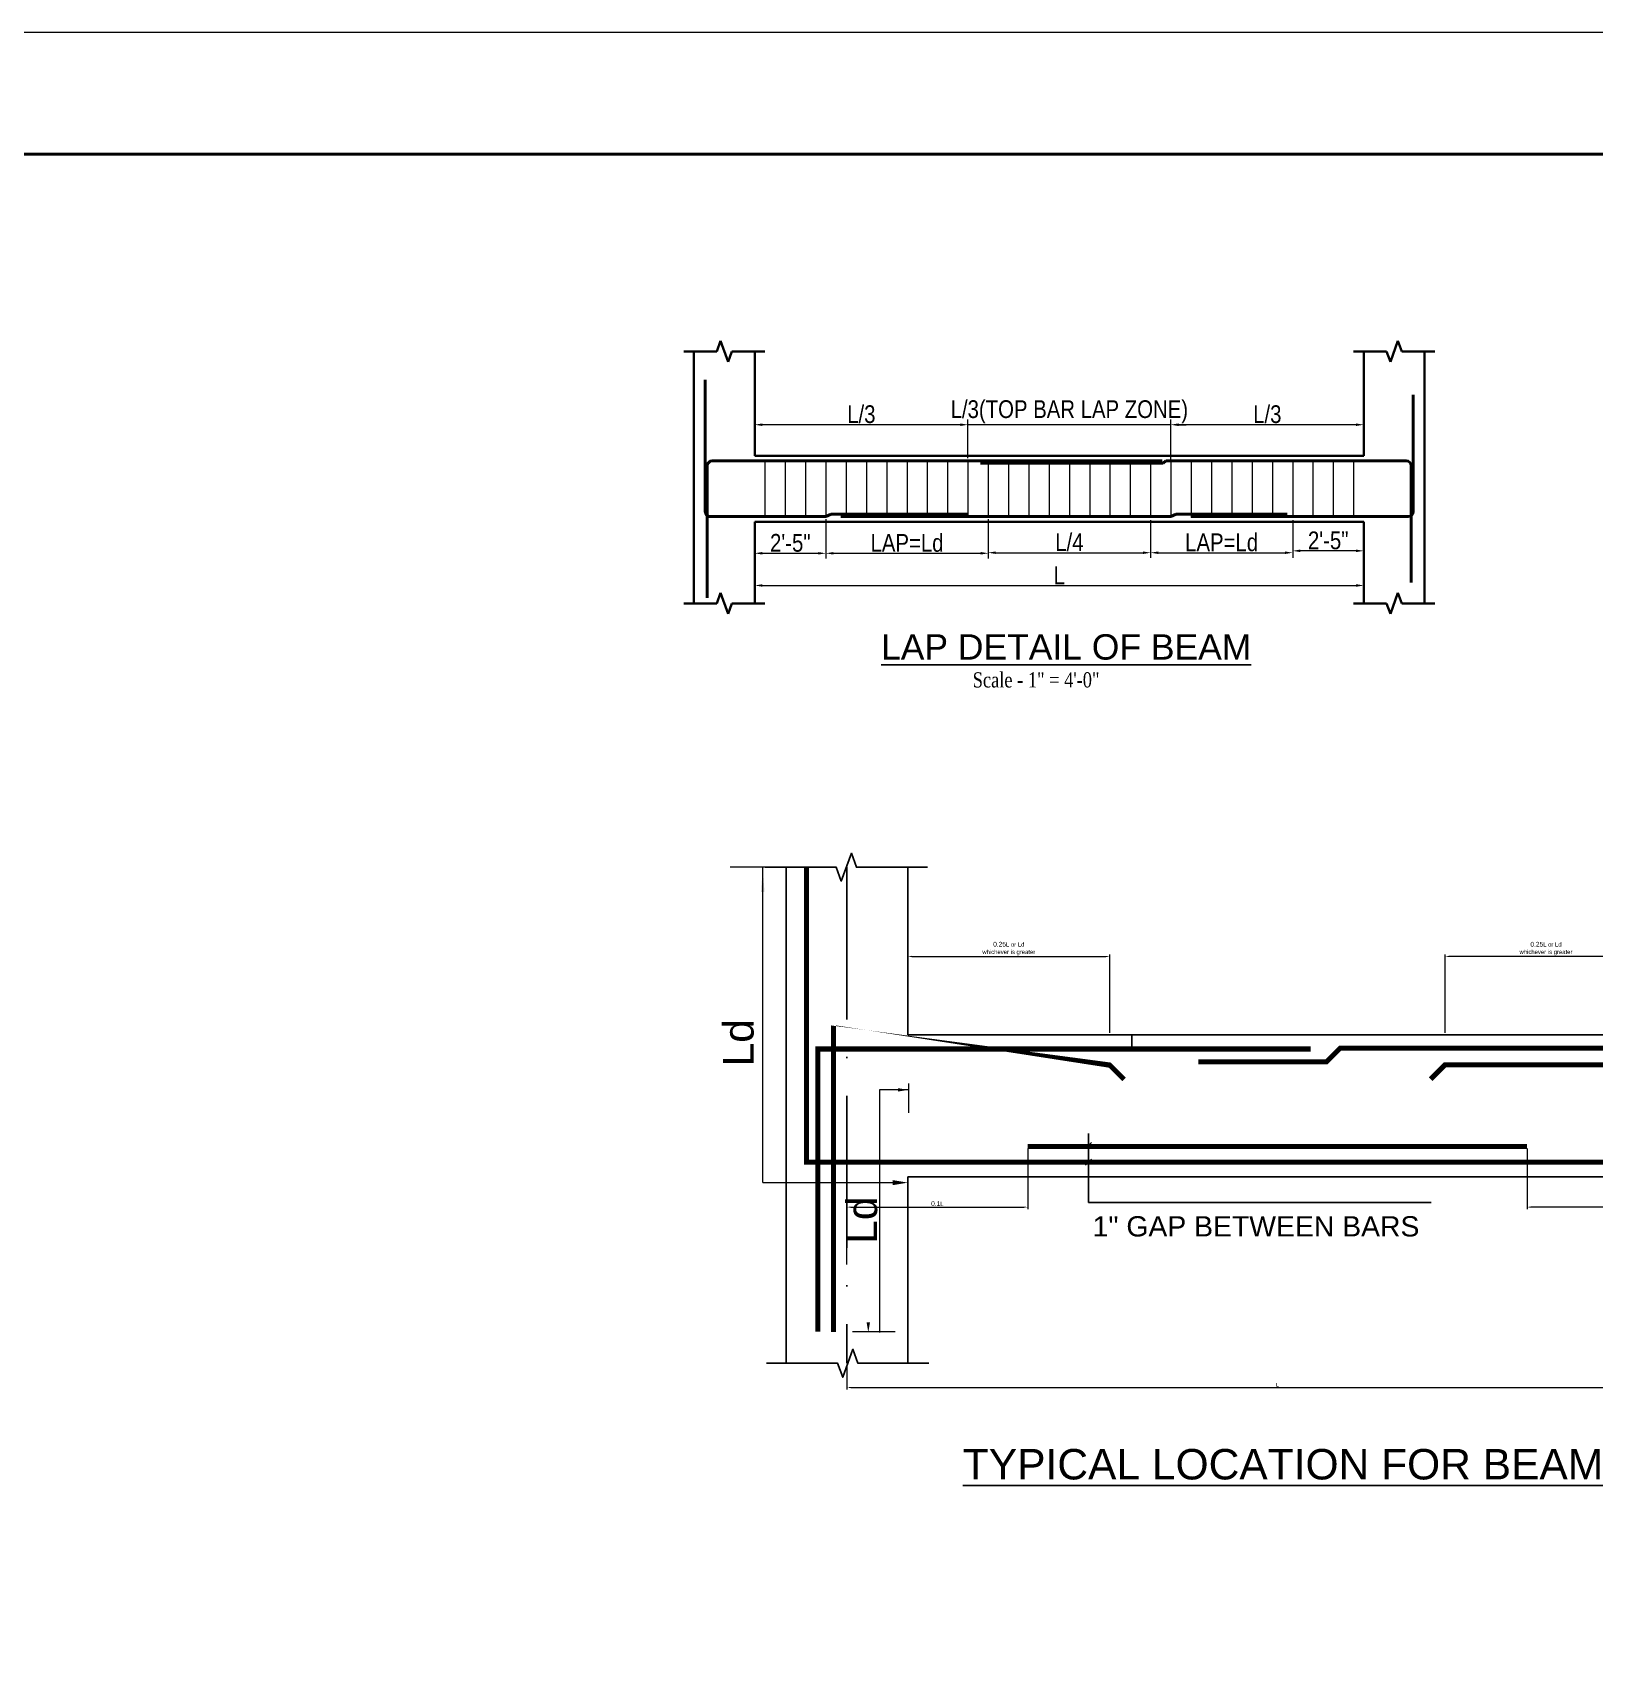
# Model space of a CAD drawing. Header units: inches. Extents: x 334224 to 340955, y 74691 to 79424.
# Drawn here: x 339378 to 339994, y 76294 to 76935 of the extents above; entities that cross this region are included whole.
import ezdxf

# ---------------------------------------------------------------- set-up
doc = ezdxf.new("R2010")
doc.units = ezdxf.units.IN
doc.header["$MEASUREMENT"] = 0
doc.linetypes.add('ACAD_ISO10W100', pattern=[18, 12, -3, 0, -3])
doc.layers.get('Defpoints').update_dxf_attribs({"lineweight": 0})
for name, color, linetype in [('ar', 84, 'Continuous'), ('basic', 44, 'Continuous'), ('centre', 230, 'ACAD_ISO10W100'), ('dimension', 241, 'Continuous'), ('MS_bar', 7, 'Continuous'), ('text', 113, 'Continuous'), ('TITLE', 7, 'Continuous')]:
    doc.layers.add(name, color=color, linetype=linetype)
for name, color, linetype, lineweight in [('BAR', 5, 'Continuous', 40), ('base line', 201, 'Continuous', 40), ('Dimensions', 255, 'Continuous', 9), ('stirrup', 42, 'Continuous', 20), ('Wall', 20, 'Continuous', 35)]:
    doc.layers.add(name, color=color, linetype=linetype, lineweight=lineweight)
doc.styles.add('1.8', font='times.ttf', dxfattribs={"width": 0.8, "height": 6})
doc.styles.add('Arial', font='arial.ttf', dxfattribs={"height": 6.5})
doc.styles.add('Attic', font='ARIALN.TTF')
doc.styles.add('CENTURY', font='GOTHIC.TTF')
doc.styles.add('TITLE', font='arial.ttf')
doc.dimstyles.new('1.5', dxfattribs={"dimscale": 0.1875, "dimtxt": 8, "dimasz": 8, "dimexe": 4, "dimexo": 4, "dimgap": 2, "dimtad": 1, "dimdec": 1, "dimzin": 3, "dimlunit": 4, "dimtxsty": 'CENTURY', "dimcen": 4, "dimclrd": 5, "dimclre": 5, "dimclrt": 7, "dimadec": 0, "dimazin": 0, "dimtfac": 1, "dimtdec": 1, "dimtix": 1, "dimtmove": 0, "dimatfit": 3, "dimfxl": 0, "dimfrac": 1, "dimlwd": 0, "dimlwe": 0, "dimarcsym": 0})
doc.dimstyles.new('Attic 1-48in96', dxfattribs={"dimtxt": 7, "dimasz": 3, "dimexe": 2, "dimexo": 1, "dimgap": 0.5, "dimtad": 1, "dimdec": 0, "dimlfac": 0.5, "dimzin": 3, "dimdsep": 46, "dimlunit": 4, "dimtxsty": 'Attic', "dimcen": 0.09, "dimclrd": 250, "dimclre": 250, "dimadec": 0, "dimazin": 0, "dimtfac": 1, "dimtdec": 0, "dimtix": 1, "dimtmove": 1, "dimatfit": 2, "dimfxl": 0, "dimtolj": 1, "dimtzin": 0, "dimlwd": 13, "dimlwe": 13, "dimarcsym": 0})

# ---------------------------------------------------------------- blocks, each defined once
blk = doc.blocks.new('*D169')
at = {"layer": 'Defpoints', "color": 0, "ltscale": 0.1, "transparency": 16777216}
for p in [(8846.247805862164, -58463.78253632982), (8874.247805862164, -58461.78253632983), (8874.247805862164, -58476.22704479963)]:
    blk.add_point(p, dxfattribs=at)
at = {"layer": 'Dimensions', "color": 250, "lineweight": 13, "ltscale": 0.1, "transparency": 16777216}
for p, q in [((8846.247805862164, -58464.78253632983), (8846.247805862164, -58478.22704479963)), ((8874.247805862164, -58462.78253632983), (8874.247805862164, -58478.22704479963)), ((8849.247805862164, -58476.22704479963), (8871.247805862164, -58476.22704479963))]:
    blk.add_line(p, q, dxfattribs=at)
at = {"layer": 'Dimensions', "color": 250, "ltscale": 0.1, "transparency": 16777216}
for points in [[(8849.247805862164, -58475.72704479963), (8849.247805862164, -58476.72704479963), (8846.247805862164, -58476.22704479963)], [(8871.247805862164, -58475.72704479963), (8871.247805862164, -58476.72704479963), (8874.247805862164, -58476.22704479963)]]:
    blk.add_solid(points, dxfattribs=at)
at = {"layer": 'Dimensions', "color": 0, "ltscale": 0.1, "transparency": 16777216, "insert": (8860.247805862164, -58472.15303388557), "char_height": 7, "attachment_point": 5, "style": 'Attic'}
blk.add_mtext('\\A1;2\'-5"', dxfattribs=at)
blk = doc.blocks.new('*D170')
at = {"layer": 'Defpoints', "color": 0, "ltscale": 0.1, "transparency": 16777216}
for p in [(8874.247805862164, -58461.78253632983), (8938.247805862165, -58462.18253632983), (8938.247805862165, -58476.22704479963)]:
    blk.add_point(p, dxfattribs=at)
at = {"layer": 'Dimensions', "color": 250, "lineweight": 13, "ltscale": 0.1, "transparency": 16777216}
for p, q in [((8874.247805862164, -58462.78253632983), (8874.247805862164, -58478.22704479963)), ((8938.247805862165, -58463.18253632983), (8938.247805862165, -58478.22704479963)), ((8877.247805862165, -58476.22704479963), (8935.247805862164, -58476.22704479963))]:
    blk.add_line(p, q, dxfattribs=at)
at = {"layer": 'Dimensions', "color": 250, "ltscale": 0.1, "transparency": 16777216}
for points in [[(8877.247805862165, -58475.72704479963), (8877.247805862165, -58476.72704479963), (8874.247805862164, -58476.22704479963)], [(8935.247805862164, -58475.72704479963), (8935.247805862164, -58476.72704479963), (8938.247805862165, -58476.22704479963)]]:
    blk.add_solid(points, dxfattribs=at)
at = {"layer": 'Dimensions', "color": 0, "ltscale": 0.1, "transparency": 16777216, "insert": (8906.247805862164, -58472.16974602746), "char_height": 7, "attachment_point": 5, "style": 'Attic'}
blk.add_mtext('\\A1;LAP=Ld', dxfattribs=at)
blk = doc.blocks.new('*D171')
at = {"layer": 'Defpoints', "color": 0, "ltscale": 0.1, "transparency": 16777216}
for p in [(8938.247805862165, -58461.78253632983), (9002.247805862165, -58462.18253632983), (9002.247805862165, -58476.00163834068)]:
    blk.add_point(p, dxfattribs=at)
at = {"layer": 'Dimensions', "color": 250, "lineweight": 13, "ltscale": 0.1, "transparency": 16777216}
for p, q in [((8938.247805862165, -58462.78253632983), (8938.247805862165, -58478.00163834068)), ((9002.247805862165, -58463.18253632983), (9002.247805862165, -58478.00163834068)), ((8941.247805862165, -58476.00163834068), (8999.247805862164, -58476.00163834068))]:
    blk.add_line(p, q, dxfattribs=at)
at = {"layer": 'Dimensions', "color": 250, "ltscale": 0.1, "transparency": 16777216}
for points in [[(8941.247805862165, -58475.50163834068), (8941.247805862165, -58476.50163834066), (8938.247805862165, -58476.00163834068)], [(8999.247805862164, -58475.50163834068), (8999.247805862164, -58476.50163834066), (9002.247805862165, -58476.00163834068)]]:
    blk.add_solid(points, dxfattribs=at)
at = {"layer": 'Dimensions', "color": 0, "ltscale": 0.1, "transparency": 16777216, "insert": (8970.247805862164, -58471.88465334749), "char_height": 7, "attachment_point": 5, "style": 'Attic'}
blk.add_mtext('\\A1;L/4', dxfattribs=at)
blk = doc.blocks.new('*D172')
at = {"layer": 'Defpoints', "color": 0, "ltscale": 0.1, "transparency": 16777216}
for p in [(9058.247805862164, -58462.18253632983), (9086.247805862162, -58463.78253632982), (9058.247805862164, -58475.25723483481)]:
    blk.add_point(p, dxfattribs=at)
at = {"layer": 'Dimensions', "color": 250, "lineweight": 13, "ltscale": 0.1, "transparency": 16777216}
for p, q in [((9058.247805862164, -58463.18253632983), (9058.247805862164, -58477.25723483481)), ((9086.247805862162, -58464.78253632983), (9086.247805862162, -58477.25723483481)), ((9083.247805862162, -58475.25723483481), (9061.247805862164, -58475.25723483481))]:
    blk.add_line(p, q, dxfattribs=at)
at = {"layer": 'Dimensions', "color": 250, "ltscale": 0.1, "transparency": 16777216}
for points in [[(9061.247805862164, -58474.75723483481), (9061.247805862164, -58475.75723483481), (9058.247805862164, -58475.25723483481)], [(9083.247805862162, -58474.75723483481), (9083.247805862162, -58475.75723483481), (9086.247805862162, -58475.25723483481)]]:
    blk.add_solid(points, dxfattribs=at)
at = {"layer": 'Dimensions', "color": 0, "ltscale": 0.1, "transparency": 16777216, "insert": (9072.247805862164, -58471.18322392075), "char_height": 7, "attachment_point": 5, "style": 'Attic'}
blk.add_mtext('\\A1;2\'-5"', dxfattribs=at)
blk = doc.blocks.new('*D173')
at = {"layer": 'Defpoints', "color": 0, "ltscale": 0.1, "transparency": 16777216}
for p in [(9002.247805862165, -58462.18253632983), (9058.247805862164, -58462.18253632983), (9058.247805862164, -58476.00163834068)]:
    blk.add_point(p, dxfattribs=at)
at = {"layer": 'Dimensions', "color": 250, "lineweight": 13, "ltscale": 0.1, "transparency": 16777216}
for p, q in [((9002.247805862165, -58463.18253632983), (9002.247805862165, -58478.00163834068)), ((9058.247805862164, -58463.18253632983), (9058.247805862164, -58478.00163834068)), ((9005.247805862165, -58476.00163834068), (9055.247805862164, -58476.00163834068))]:
    blk.add_line(p, q, dxfattribs=at)
at = {"layer": 'Dimensions', "color": 250, "ltscale": 0.1, "transparency": 16777216}
for points in [[(9005.247805862165, -58475.50163834068), (9005.247805862165, -58476.50163834066), (9002.247805862165, -58476.00163834068)], [(9055.247805862164, -58475.50163834068), (9055.247805862164, -58476.50163834066), (9058.247805862164, -58476.00163834068)]]:
    blk.add_solid(points, dxfattribs=at)
at = {"layer": 'Dimensions', "color": 0, "ltscale": 0.1, "transparency": 16777216, "insert": (9030.247805862164, -58471.94433956849), "char_height": 7, "attachment_point": 5, "style": 'Attic'}
blk.add_mtext('\\A1;LAP=Ld', dxfattribs=at)
blk = doc.blocks.new('*D174')
at = {"layer": 'Defpoints', "color": 0, "ltscale": 0.1, "transparency": 16777216}
for p in [(8846.247805862164, -58463.78253632982), (9086.247805862162, -58464.78253632983), (9086.247805862162, -58488.9198343477)]:
    blk.add_point(p, dxfattribs=at)
at = {"layer": 'Dimensions', "color": 250, "lineweight": 13, "ltscale": 0.1, "transparency": 16777216}
for p, q in [((8846.247805862164, -58464.78253632983), (8846.247805862164, -58490.91983434769)), ((9086.247805862162, -58465.78253632983), (9086.247805862162, -58490.91983434769)), ((8849.247805862164, -58488.9198343477), (9083.247805862162, -58488.9198343477))]:
    blk.add_line(p, q, dxfattribs=at)
at = {"layer": 'Dimensions', "color": 250, "ltscale": 0.1, "transparency": 16777216}
for points in [[(8849.247805862164, -58488.4198343477), (8849.247805862164, -58489.4198343477), (8846.247805862164, -58488.9198343477)], [(9083.247805862162, -58488.4198343477), (9083.247805862162, -58489.4198343477), (9086.247805862162, -58488.9198343477)]]:
    blk.add_solid(points, dxfattribs=at)
at = {"layer": 'Dimensions', "color": 0, "ltscale": 0.1, "transparency": 16777216, "insert": (8966.247805862165, -58484.9198343477), "char_height": 7, "attachment_point": 5, "style": 'Attic'}
blk.add_mtext('\\A1;L', dxfattribs=at)
blk = doc.blocks.new('*D175')
at = {"layer": 'Defpoints', "color": 0, "ltscale": 0.1, "transparency": 16777216}
for p in [(9010.247805862164, -58425.54047684176), (9010.247805862164, -58437.78253632982), (9086.247805862162, -58437.78253632982)]:
    blk.add_point(p, dxfattribs=at)
at = {"layer": 'Dimensions', "color": 250, "lineweight": 13, "ltscale": 0.1, "transparency": 16777216}
for p, q in [((9010.247805862164, -58436.7825363298), (9010.247805862164, -58423.54047684175)), ((9083.247805862162, -58425.54047684176), (9013.247805862164, -58425.54047684176)), ((9086.247805862162, -58436.7825363298), (9086.247805862162, -58423.54047684175))]:
    blk.add_line(p, q, dxfattribs=at)
at = {"layer": 'Dimensions', "color": 250, "ltscale": 0.1, "transparency": 16777216}
for points in [[(9013.247805862164, -58425.04047684175), (9013.247805862164, -58426.04047684176), (9010.247805862164, -58425.54047684176)], [(9083.247805862162, -58425.04047684175), (9083.247805862162, -58426.04047684176), (9086.247805862162, -58425.54047684176)]]:
    blk.add_solid(points, dxfattribs=at)
at = {"layer": 'Dimensions', "color": 0, "ltscale": 0.1, "transparency": 16777216, "insert": (9048.247805862164, -58421.42110439973), "char_height": 7, "attachment_point": 5, "style": 'Attic'}
blk.add_mtext('\\A1;L/3', dxfattribs=at)
blk = doc.blocks.new('*D176')
at = {"layer": 'Defpoints', "color": 0, "ltscale": 0.1, "transparency": 16777216}
for p in [(8930.247805862049, -58425.54047684176), (8930.247805862049, -58439.38253632982), (9010.20386375644, -58440.71891132848)]:
    blk.add_point(p, dxfattribs=at)
at = {"layer": 'Dimensions', "color": 250, "lineweight": 13, "ltscale": 0.1, "transparency": 16777216}
for p, q in [((8927.247805862049, -58425.54047684176), (8924.247805862049, -58425.54047684176)), ((8930.247805862049, -58438.38253632982), (8930.247805862049, -58423.54047684175)), ((9010.20386375644, -58425.54047684176), (8930.247805862049, -58425.54047684176)), ((9010.20386375644, -58439.71891132848), (9010.20386375644, -58423.54047684175)), ((9013.20386375644, -58425.54047684176), (9016.20386375644, -58425.54047684176))]:
    blk.add_line(p, q, dxfattribs=at)
at = {"layer": 'Dimensions', "color": 250, "ltscale": 0.1, "transparency": 16777216}
for points in [[(8927.247805862049, -58425.04047684175), (8927.247805862049, -58426.04047684176), (8930.247805862049, -58425.54047684176)], [(9013.20386375644, -58425.04047684175), (9013.20386375644, -58426.04047684176), (9010.20386375644, -58425.54047684176)]]:
    blk.add_solid(points, dxfattribs=at)
at = {"layer": 'Dimensions', "color": 0, "ltscale": 0.1, "transparency": 16777216, "insert": (8970.225834809244, -58420.4494127217), "char_height": 7, "attachment_point": 5, "style": 'Attic'}
blk.add_mtext('\\A1;L/3(TOP BAR LAP ZONE)', dxfattribs=at)
blk = doc.blocks.new('*D177')
at = {"layer": 'Defpoints', "color": 0, "ltscale": 0.1, "transparency": 16777216}
for p in [(8846.247805862164, -58425.54047684176), (8846.247805862164, -58437.78253632982), (8930.247805862049, -58439.78253632983)]:
    blk.add_point(p, dxfattribs=at)
at = {"layer": 'Dimensions', "color": 250, "lineweight": 13, "ltscale": 0.1, "transparency": 16777216}
for p, q in [((8846.247805862164, -58436.7825363298), (8846.247805862164, -58423.54047684175)), ((8927.247805862049, -58425.54047684176), (8849.247805862164, -58425.54047684176)), ((8930.247805862049, -58438.78253632983), (8930.247805862049, -58423.54047684175))]:
    blk.add_line(p, q, dxfattribs=at)
at = {"layer": 'Dimensions', "color": 250, "ltscale": 0.1, "transparency": 16777216}
for points in [[(8849.247805862164, -58425.04047684175), (8849.247805862164, -58426.04047684176), (8846.247805862164, -58425.54047684176)], [(8927.247805862049, -58425.04047684175), (8927.247805862049, -58426.04047684176), (8930.247805862049, -58425.54047684176)]]:
    blk.add_solid(points, dxfattribs=at)
at = {"layer": 'Dimensions', "color": 0, "ltscale": 0.1, "transparency": 16777216, "insert": (8888.247805862104, -58421.42110439973), "char_height": 7, "attachment_point": 5, "style": 'Attic'}
blk.add_mtext('\\A1;L/3', dxfattribs=at)
blk = doc.blocks.new('*D235')
at = {"layer": 'Defpoints', "color": 0, "transparency": 16777216}
for p in [(-50780.55121132988, -60899.14878825103), (-50860.093014493, -60930.05955137924), (-50780.55121132988, -60930.05955137924)]:
    blk.add_point(p, dxfattribs=at)
at = {"layer": 'dimension', "color": 5, "lineweight": 0, "transparency": 16777216}
for p, q in [((-50860.093014493, -60929.30955137924), (-50860.093014493, -60898.39878825103)), ((-50858.593014493, -60899.14878825103), (-50782.05121132988, -60899.14878825103)), ((-50780.55121132988, -60929.30955137924), (-50780.55121132988, -60898.39878825103))]:
    blk.add_line(p, q, dxfattribs=at)
at = {"layer": 'dimension', "color": 5, "transparency": 16777216}
for points in [[(-50858.593014493, -60898.89878825103), (-50858.593014493, -60899.39878825103), (-50860.093014493, -60899.14878825103)], [(-50782.05121132988, -60898.89878825103), (-50782.05121132988, -60899.39878825103), (-50780.55121132988, -60899.14878825103)]]:
    blk.add_solid(points, dxfattribs=at)
at = {"layer": 'dimension', "color": 7, "transparency": 16777216, "insert": (-50820.32211291144, -60896.06232496076), "char_height": 1.875, "attachment_point": 5, "style": 'CENTURY'}
blk.add_mtext('0.25{\\H0.9x;L or Ld\\Pwhichever is greater}', dxfattribs=at)
blk = doc.blocks.new('*D236')
at = {"layer": 'Defpoints', "color": 0, "transparency": 16777216}
for p in [(-50544.83817151666, -60952.60812957113), (-50884.093014493, -61059.54898123473), (-50544.83817151666, -61069.10915866942)]:
    blk.add_point(p, dxfattribs=at)
at = {"layer": 'dimension', "color": 5, "lineweight": 0, "transparency": 16777216}
for p, q in [((-50544.83817151666, -60953.35812957113), (-50544.83817151666, -61069.85915866942)), ((-50884.093014493, -61060.29898123473), (-50884.093014493, -61069.85915866942)), ((-50882.593014493, -61069.10915866942), (-50546.33817151666, -61069.10915866942))]:
    blk.add_line(p, q, dxfattribs=at)
at = {"layer": 'dimension', "color": 5, "transparency": 16777216}
for points in [[(-50882.593014493, -61068.85915866942), (-50882.593014493, -61069.35915866942), (-50884.093014493, -61069.10915866942)], [(-50546.33817151666, -61068.85915866942), (-50546.33817151666, -61069.35915866942), (-50544.83817151666, -61069.10915866942)]]:
    blk.add_solid(points, dxfattribs=at)
at = {"layer": 'dimension', "color": 7, "transparency": 16777216, "insert": (-50714.46559300483, -61068.05915866942), "char_height": 1.5, "attachment_point": 5, "style": 'CENTURY'}
blk.add_mtext('{\\H0.9x;L}', dxfattribs=at)
blk = doc.blocks.new('*D237')
at = {"layer": 'Defpoints', "color": 0, "transparency": 16777216}
for p in [(-50648.37997467979, -60899.14878825103), (-50648.37997467979, -60930.05955137924), (-50568.83817151666, -60930.05955137924)]:
    blk.add_point(p, dxfattribs=at)
at = {"layer": 'dimension', "color": 5, "lineweight": 0, "transparency": 16777216}
for p, q in [((-50648.37997467979, -60929.30955137924), (-50648.37997467979, -60898.39878825103)), ((-50570.33817151665, -60899.14878825103), (-50646.87997467979, -60899.14878825103)), ((-50568.83817151666, -60929.30955137924), (-50568.83817151666, -60898.39878825103))]:
    blk.add_line(p, q, dxfattribs=at)
at = {"layer": 'dimension', "color": 5, "transparency": 16777216}
for points in [[(-50646.87997467979, -60898.89878825103), (-50646.87997467979, -60899.39878825103), (-50648.37997467979, -60899.14878825103)], [(-50570.33817151665, -60898.89878825103), (-50570.33817151665, -60899.39878825103), (-50568.83817151666, -60899.14878825103)]]:
    blk.add_solid(points, dxfattribs=at)
at = {"layer": 'dimension', "color": 7, "transparency": 16777216, "insert": (-50608.60907309823, -60896.06232496076), "char_height": 1.875, "attachment_point": 5, "style": 'CENTURY'}
blk.add_mtext('0.25{\\H0.9x;L or Ld\\Pwhichever is greater}', dxfattribs=at)
blk = doc.blocks.new('*D238')
at = {"layer": 'Defpoints', "color": 0, "transparency": 16777216}
for p in [(-50812.85956537083, -60974.08632263932), (-50812.85956537083, -60997.99380868411), (-50884.093014493, -61021.37223805222)]:
    blk.add_point(p, dxfattribs=at)
at = {"layer": 'dimension', "color": 5, "lineweight": 0, "transparency": 16777216}
for p, q in [((-50812.85956537083, -60974.83632263932), (-50812.85956537083, -60998.74380868411)), ((-50884.093014493, -61020.62223805222), (-50884.093014493, -60997.24380868411)), ((-50882.593014493, -60997.99380868411), (-50814.35956537083, -60997.99380868411))]:
    blk.add_line(p, q, dxfattribs=at)
at = {"layer": 'dimension', "color": 5, "transparency": 16777216}
for points in [[(-50882.593014493, -60997.74380868411), (-50882.593014493, -60998.24380868411), (-50884.093014493, -60997.99380868411)], [(-50814.35956537083, -60997.74380868411), (-50814.35956537083, -60998.24380868411), (-50812.85956537083, -60997.99380868411)]]:
    blk.add_solid(points, dxfattribs=at)
at = {"layer": 'dimension', "color": 7, "transparency": 16777216, "insert": (-50848.47628993192, -60996.63414688942), "char_height": 1.875, "attachment_point": 5, "style": 'CENTURY'}
blk.add_mtext('0.1{\\H0.9x;L}', dxfattribs=at)
blk = doc.blocks.new('*D239')
at = {"layer": 'Defpoints', "color": 0, "transparency": 16777216}
for p in [(-50616.07162063883, -60974.08632263932), (-50616.07162063883, -60997.99380868411), (-50544.83817151655, -61021.37223805232)]:
    blk.add_point(p, dxfattribs=at)
at = {"layer": 'dimension', "color": 5, "lineweight": 0, "transparency": 16777216}
for p, q in [((-50616.07162063883, -60974.83632263932), (-50616.07162063883, -60998.74380868411)), ((-50546.33817151653, -60997.99380868411), (-50614.57162063883, -60997.99380868411)), ((-50544.83817151655, -61020.62223805232), (-50544.83817151655, -60997.24380868411))]:
    blk.add_line(p, q, dxfattribs=at)
at = {"layer": 'dimension', "color": 5, "transparency": 16777216}
for points in [[(-50614.57162063883, -60997.74380868411), (-50614.57162063883, -60998.24380868411), (-50616.07162063883, -60997.99380868411)], [(-50546.33817151653, -60997.74380868411), (-50546.33817151653, -60998.24380868411), (-50544.83817151655, -60997.99380868411)]]:
    blk.add_solid(points, dxfattribs=at)
at = {"layer": 'dimension', "color": 7, "transparency": 16777216, "insert": (-50580.45489607769, -60996.63414688942), "char_height": 1.875, "attachment_point": 5, "style": 'CENTURY'}
blk.add_mtext('0. 15{\\H0.9x;L}', dxfattribs=at)
blk = doc.blocks.new('A$C38120C57')
at = {"linetype": 'Continuous', "ltscale": 10}
for p, q in [((12.99994476092979, 135.3644494547697), (-5.52390702069e-05, 135.3644494547697)), ((14.49994476092979, 139.4856655839467), (12.99994476092979, 135.3644494547697)), ((17.49994476092979, 131.2432333255783), (14.49994476092979, 139.4856655839467)), ((18.99994476092979, 135.3644494547697), (17.49994476092979, 131.2432333255783)), ((31.99994476092979, 135.3644494547697), (18.99994476092979, 135.3644494547697)), ((263.9999447609298, 135.3644494547697), (276.9999447609298, 135.3644494547697)), ((276.9999447609298, 135.3644494547697), (278.4999447609298, 131.2432333255783)), ((278.4999447609298, 131.2432333255783), (281.4999447609298, 139.4856655839467)), ((281.4999447609298, 139.4856655839467), (282.9999447609298, 135.3644494547697)), ((282.9999447609298, 135.3644494547697), (295.9999447609298, 135.3644494547697)), ((14.49994476092979, 40.12838198697863), (12.99994476092979, 36.00716585778719)), ((17.49994476092979, 31.88594972861029), (14.49994476092979, 40.12838198697863)), ((278.4999447609298, 31.88594972861029), (281.4999447609298, 40.12838198697863)), ((281.4999447609298, 40.12838198697863), (282.9999447609298, 36.00716585778719)), ((12.99994476092979, 36.00716585778719), (-5.52390702069e-05, 36.00716585778719)), ((18.99994476092979, 36.00716585778719), (17.49994476092979, 31.88594972861029)), ((31.99994476092979, 36.00716585778719), (18.99994476092979, 36.00716585778719)), ((263.9999447609298, 36.00716585778719), (276.9999447609298, 36.00716585778719)), ((276.9999447609298, 36.00716585778719), (278.4999447609298, 31.88594972861029)), ((282.9999447609298, 36.00716585778719), (295.9999447609298, 36.00716585778719))]:
    blk.add_line(p, q, dxfattribs=at)
at = {"ltscale": 10}
for p, q in [((3.999944760929793, 36.00716585778719), (3.999944760929793, 135.3644494547697)), ((27.9999447609298, 94.19841465069477), (27.9999447609298, 135.3644494547697)), ((267.9999447609298, 94.19841465069477), (267.9999447609298, 135.3644494547697)), ((291.9999447609298, 36.00716585778719), (291.9999447609298, 135.3644494547697)), ((147.9999447609298, 94.19841465068748), (27.9999447609298, 94.19841465069477)), ((147.9999447609298, 94.19841465069477), (267.9999447609298, 94.19841465069477)), ((147.9999447609298, 68.19841465069476), (27.9999447609298, 68.19841465069476)), ((27.9999447609298, 36.00716585778719), (27.9999447609298, 68.19841465068748)), ((147.9999447609298, 68.19841465069476), (267.9999447609298, 68.19841465069476)), ((267.9999447609298, 36.00716585778719), (267.9999447609298, 68.19841465068748))]:
    blk.add_line(p, q, dxfattribs=at)
at = {"layer": 'BAR', "ltscale": 10}
for p, q in [((8.499944760929793, 72.21416439582391), (8.499944760929793, 124.1984146506947)), ((287.4999447609298, 72.21416439582391), (287.4999447609298, 118.1984146506947)), ((9.249944760929793, 38.19841465068748), (9.249944760929793, 90.18266490555106)), ((11.26569450611714, 92.19841465068748), (188.590541172889, 92.19841465068748)), ((189.0142176999943, 91.26203965202878), (117.0142176998779, 91.26203965202878)), ((189.9999447609298, 92.19841465069477), (189.0142176999943, 91.26203965202878)), ((263.9999447609298, 92.19841465069477), (189.9999447609298, 92.19841465069477)), ((284.7341950158007, 92.19841465068748), (263.9999447609298, 92.19841465068748)), ((286.7499447609298, 44.19841465068748), (286.7499447609298, 90.18266490555106)), ((58.1248216307722, 71.1564382898141), (55.99994476092979, 70.19841465068748)), ((111.9999447608134, 71.1564382898141), (58.1248216307722, 71.1564382898141)), ((194.1248216308886, 71.1564382898141), (191.9999447609298, 70.19841465069476)), ((194.1248216308886, 71.1564382898141), (237.8750678909128, 71.1564382898141)), ((55.99994476092979, 70.19841465068019), (10.51569450611714, 70.19841465068748)), ((55.99994476092979, 70.19841465068019), (31.99994476092979, 70.19841465068748)), ((191.9999447609298, 70.19841465069476), (61.89951008721254, 70.19841465068748)), ((199.9999447609298, 70.28153175795887), (263.9999447609298, 70.19841465069476)), ((263.9999447609298, 70.19841465068748), (285.4841950158007, 70.19841465068748))]:
    blk.add_line(p, q, dxfattribs=at)
for centre, radius, start, end in [((11.26569450611714, 90.18266490555106), 2.015749745132779, 90, 180), ((284.7341950158007, 90.18266490555106), 2.015749745136417, 0, 90), ((10.51569450611714, 72.21416439582391), 2.015749745132779, 179.9999999995831, 270), ((285.4841950158007, 72.21416439582391), 2.015749745136417, 270, 0)]:
    blk.add_arc(centre, radius, start, end, dxfattribs=at)
at = {"layer": 'stirrup'}
for p, q in [((31.99994476092979, 92.59841465068891), (31.99994476092979, 69.79841465068603)), ((39.99994476092979, 92.59841465068891), (39.99994476092979, 69.79841465068603)), ((47.99994476092979, 92.59841465068891), (47.99994476092979, 69.79841465068603)), ((55.99994476092979, 92.59841465068891), (55.99994476092979, 69.79841465068603)), ((63.99994476092979, 92.59841465068891), (63.99994476092979, 69.79841465068603)), ((71.9999447609298, 92.59841465068891), (71.9999447609298, 69.79841465068603)), ((79.9999447609298, 92.59841465068891), (79.9999447609298, 69.79841465068603)), ((87.9999447609298, 92.59841465068891), (87.9999447609298, 69.79841465068603)), ((95.99994476092978, 92.59841465068891), (95.99994476092978, 69.79841465068603)), ((103.9999447609298, 92.59841465068891), (103.9999447609298, 69.79841465068603)), ((111.9999447608134, 92.59841465068891), (111.9999447608134, 69.79841465068603)), ((119.9999447609298, 92.59841465068891), (119.9999447609298, 69.79841465068603)), ((127.9999447609298, 92.59841465068891), (127.9999447609298, 69.79841465068603)), ((135.9999447609298, 92.59841465068891), (135.9999447609298, 69.79841465068603)), ((143.9999447609298, 92.59841465068891), (143.9999447609298, 69.79841465068603)), ((151.9999447609298, 92.59841465068891), (151.9999447609298, 69.79841465068603)), ((159.9999447609298, 92.59841465068891), (159.9999447609298, 69.79841465068603)), ((167.9999447609298, 92.59841465068891), (167.9999447609298, 69.79841465068603)), ((175.9999447609298, 92.59841465068891), (175.9999447609298, 69.79841465068603)), ((183.9999447609298, 92.59841465068891), (183.9999447609298, 69.79841465068603)), ((191.9999447609298, 92.59841465068891), (191.9999447609298, 69.79841465068603)), ((199.9999447609298, 92.59841465068891), (199.9999447609298, 69.79841465068603)), ((207.9999447609298, 92.59841465068891), (207.9999447609298, 69.79841465068603)), ((215.9999447609298, 92.59841465068891), (215.9999447609298, 69.79841465068603)), ((223.9999447609298, 92.59841465068891), (223.9999447609298, 69.79841465068603)), ((231.9999447609298, 92.59841465068891), (231.9999447609298, 69.79841465068603)), ((239.9999447609298, 92.59841465068891), (239.9999447609298, 69.79841465068603)), ((247.9999447609298, 92.59841465068891), (247.9999447609298, 69.79841465068603)), ((255.9999447609298, 92.59841465068891), (255.9999447609298, 69.79841465068603)), ((263.9999447609298, 92.59841465068891), (263.9999447609298, 69.79841465068603))]:
    blk.add_line(p, q, dxfattribs=at)
at = {"layer": 'text', "style": 'TITLE'}
blk.add_text('%%ULAP DETAIL OF BEAM', height=10, dxfattribs=at).set_placement((77.76751038717339, 13.82904829039034))
at = {"layer": 'text', "ltscale": 10, "style": '1.8', "width": 0.8}
blk.add_text('Scale - 1" = 4\'-0"', height=6, dxfattribs=at).set_placement((113.8922965559759, 2.834915422419726))
at = {"layer": 'Dimensions', "color": 1, "ltscale": 0.1}
for base, p1, p2, text, picture, middle in [((111.9999447608134, 106.4404741387479), (191.9560026552062, 91.26203965202878), (111.9999447608134, 92.59841465068891), 'L/3(TOP BAR LAP ZONE)', '*D176', (151.9779737080098, 111.5315382588014)), ((27.9999447609298, 106.4404741387479), (111.9999447608134, 92.19841465068748), (27.9999447609298, 94.19841465069477), 'L/3', '*D177', (69.99994476087159, 110.5598465807707)), ((191.9999447609298, 106.4404741387479), (267.9999447609298, 94.19841465069477), (191.9999447609298, 94.19841465069477), 'L/3', '*D175', (229.9999447609298, 110.5598465807707)), ((55.99994476092979, 55.75390618087111), (27.9999447609298, 68.19841465068748), (55.99994476092979, 70.19841465068019), '2\'-5"', '*D169', (41.99994476092979, 59.82791709492449)), ((267.9999447609298, 43.06111663280899), (27.9999447609298, 68.19841465068748), (267.9999447609298, 67.19841465068748), 'L', '*D174', (147.9999447609298, 47.06111663280899)), ((119.9999447609298, 55.75390618087111), (55.99994476092979, 70.19841465068748), (119.9999447609298, 69.79841465068603), 'LAP=Ld', '*D170', (87.9999447609298, 59.81120495303912)), ((183.9999447609298, 55.97931263983628), (119.9999447609298, 70.19841465068748), (183.9999447609298, 69.79841465068603), 'L/4', '*D171', (151.9999447609298, 60.096297633012)), ((239.9999447609298, 55.97931263983628), (183.9999447609298, 69.79841465068603), (239.9999447609298, 69.79841465068603), 'LAP=Ld', '*D173', (211.9999447609298, 60.03661141200428)), ((239.9999447609298, 56.7237161456942), (267.9999447609298, 68.19841465068748), (239.9999447609298, 69.79841465068603), '2\'-5"', '*D172', (253.9999447609298, 60.79772705974757))]:
    dim = blk.add_linear_dim(base=base, p1=p1, p2=p2, text=text, dimstyle='Attic 1-48in96', dxfattribs=at)
    dim.commit()
    dim.dimension.update_dxf_attribs({"geometry": picture, "text_midpoint": middle, "insert": (-8818.247861101234, 58531.98095098051)})
blk = doc.blocks.new('A$C16BA4A96')
at = {"layer": 'ar', "linetype": 'Continuous'}
for points in [[(20.10432370426133, 246.6287353427906), (48.10432370426133, 246.6287353427906), (50.10432370426133, 241.1337805037911), (54.10432370426133, 252.1236901816737), (56.10432370426133, 246.6287353427906), (84.10432370426135, 246.6287353427906)], [(359.6240917745745, 246.6287353427906), (387.6240917745745, 246.6287353427906), (389.6240917745745, 241.1337805037911), (393.6240917745745, 252.1236901816737), (395.6240917745745, 246.6287353427906), (423.6240917745744, 246.6287353427906)], [(444.234339428367, 188.5417507536767), (444.234339428367, 156.5417507536767), (438.7393845893675, 154.5417507536767), (449.7292942672502, 150.5417507536767), (444.234339428367, 148.5417507536767), (444.234339428367, 116.5417507536767)], [(20.67657803278416, 51.05232089819037), (48.67657803278416, 51.05232089819037), (50.67657803278416, 45.55736605930724), (54.67657803278418, 56.54727573707351), (56.67657803278416, 51.05232089819037), (84.67657803278418, 51.05232089819037)], [(359.6240917745745, 51.05232089819037), (387.6240917745745, 51.05232089819037), (389.6240917745745, 45.55736605930724), (393.6240917745745, 56.54727573707351), (395.6240917745745, 51.05232089819037), (423.6240917745744, 51.05232089819037)]]:
    blk.add_lwpolyline(points, dxfattribs=at)
at = {"layer": 'basic'}
for p, q in [((28.36924879811704, 246.6287353427906), (28.36924879811704, 51.05232089819037)), ((76.36924879811704, 246.6287353427906), (76.36924879811704, 180.5417507536767)), ((367.6240917745745, 246.6287353427906), (367.6240917745745, 180.5417507536767)), ((415.6240917745744, 246.6287353427906), (415.6240917745744, 180.5417507536767)), ((76.36924879811704, 180.5417507536767), (367.6240917745745, 180.5417507536767)), ((444.234339428367, 180.5417507536767), (415.6240917745744, 180.5417507536767)), ((76.36924879811704, 124.5417507536767), (76.36924879811704, 51.05232089819037)), ((76.36924879811704, 124.5417507536767), (367.6240917745745, 124.5417507536767)), ((367.6240917745745, 124.5417507536767), (367.6240917745745, 51.05232089819037)), ((415.6240917745744, 124.5417507536767), (415.6240917745744, 51.05232089819037)), ((444.234339428367, 124.5417507536767), (415.6240917745744, 124.5417507536767))]:
    blk.add_line(p, q, dxfattribs=at)
at = {"layer": 'centre', "ltscale": 5}
for p, q in [((52.36924879811703, 246.6287353427906), (52.36924879811703, 51.05232089819037)), ((391.6240917745745, 246.6287353427906), (391.6240917745745, 51.05232089819037))]:
    blk.add_line(p, q, dxfattribs=at)
at = {"layer": 'dimension', "color": 5}
for p, q in [((424.4020914087305, 172.436114348151), (424.4020914087305, 191.6012080997752)), ((424.4020914087305, 191.6012080997752), (503.0653801467269, 191.6012080997752)), ((164.6748012856114, 175.7327802854415), (164.6748012856114, 180.5327802854881)), ((426.5020914087072, 175.7327802854415), (422.3020914087538, 175.7327802854415)), ((425.6020914086839, 174.5327802854881), (423.202091408777, 176.932780285395)), ((424.4020914087305, 177.8327802854182), (424.4020914087305, 173.6327802854648)), ((424.4020914087305, 169.1394484107441), (424.4020914087305, 175.7327802854415)), ((422.3020914087538, 169.1394484107441), (426.5020914087072, 169.1394484107441)), ((423.202091408777, 170.3394484106975), (425.6020914086839, 167.9394484107906)), ((424.4020914087305, 167.0394484107673), (424.4020914087305, 171.2394484107208)), ((424.4020914087305, 169.1394484107441), (424.4020914087305, 164.3394484106975)), ((147.6003001298522, 136.8919586170523), (147.6003001298522, 141.6919586170988)), ((145.5003001298755, 136.8919586170523), (149.7003001298289, 136.8919586170523)), ((146.4003001298988, 135.6919586170988), (148.8003001298057, 138.0919586170057)), ((147.6003001298522, 138.991958617029), (147.6003001298522, 134.7919586170756)), ((147.6003001298522, 136.8919586170523), (147.6003001298522, 130.2986267423548)), ((149.7003001298289, 130.2986267423548), (145.5003001298755, 130.2986267423548)), ((148.8003001298057, 131.4986267423082), (146.4003001298988, 129.0986267424014)), ((147.6003001298522, 133.5952926796453), (147.6003001298522, 114.4301989280211)), ((147.6003001298522, 128.1986267423781), (147.6003001298522, 132.3986267423315)), ((147.6003001298522, 114.4301989280211), (282.6157769634157, 114.4301989280211))]:
    blk.add_line(p, q, dxfattribs=at)
blk.add_solid([(70.36924879811704, 123.2629027789226), (70.36924879811704, 121.2629027789225), (76.36924879811704, 122.2629027789225)], dxfattribs=at)
at = {"layer": 'MS_bar', "const_width": 2}
for points in [[(36.36924879811703, 246.6287353427906), (36.36924879811703, 129.3089964660175)], [(40.87507187400478, 63.45782493188744), (40.87507187400478, 175.7327802854415)], [(444.234339428367, 175.326201561751), (246.7933330840897, 175.326201561751), (241.3517451303778, 169.8846136080392), (190.8040604687994, 169.8846136080392)], [(161.5679062106646, 162.9498838068684), (155.9110519611276, 168.6067380564054), (47.0374044025084, 168.6067380561726), (47.03740440262482, 63.40060134531814)], [(282.4254343619104, 163.084808487125), (288.0822886114474, 168.7416627366619), (444.234339428367, 168.7416627363127)], [(123.602697920287, 136.5149794936005), (320.3906426522881, 136.5149794936005)], [(36.36924879811703, 130.2986267423548), (36.36924879811703, 130.2986267423548), (36.36924879823346, 130.2986267423548), (444.234339428367, 130.2986267423548)]]:
    blk.add_lwpolyline(points, dxfattribs=at)
at = {"layer": 'MS_bar'}
blk.add_lwpolyline([(235.0651027893182, 174.9580154878495, 2, 2, 0), (39.86550655774771, 174.9580154877913, 2, 2, 0), (39.86550655774771, 174.9580154877913, 2, 2, 0), (39.86550655774771, 174.9580154877913, 0, 0, 0)], format="xyseb", dxfattribs=at)
at = {"layer": 'text', "lineweight": 9}
for p, q in [((23.3001957872184, 246.6287353422085), (6.360843562870286, 246.628735342325)), ((19.17058427084703, 122.2629027787188), (19.17058427119627, 246.6287353420921)), ((76.76671518618241, 149.7906769701512), (76.76671518618241, 161.403298550169)), ((65.24379596638028, 158.8421941697888), (65.24379596638028, 63.17926138121403)), ((76.76671518618241, 158.8421941697597), (65.24379596638028, 158.8421941697888)), ((19.17058427084703, 122.2629027787188), (73.08181036426684, 122.2629027789225)), ((71.33902008458972, 63.45782493188744), (54.581904851133, 63.45782493188744))]:
    blk.add_line(p, q, dxfattribs=at)
at = {"layer": 'text'}
for points in [[(18.503917604452, 236.904924150469), (19.83725093782414, 236.904924150469), (19.17058427119627, 246.6287353427906)], [(72.43338185281027, 158.1755275031319), (72.43338185281027, 159.5088608363876), (76.43338185281027, 158.8421941697597)], [(60.10434087668546, 67.17926138121403), (61.43767421005759, 67.17926138121403), (60.77100754342973, 63.17926138121403)]]:
    blk.add_solid(points, dxfattribs=at)
at = {"layer": 'dimension', "char_height": 12, "attachment_point": 5, "rotation": 90.00000000000001, "style": 'Arial'}
for insert in [(9.649058855371546, 177.4187082118878), (58.32610912201926, 107.4798135246674)]:
    blk.add_mtext('Ld', dxfattribs=dict(at, insert=insert))
at = {"layer": 'text', "char_height": 7.999999999999999, "attachment_point": 5, "style": 'Arial'}
for insert in [(447.098120523151, 200.0662708378222), (213.5806219977094, 104.9770876922703)]:
    blk.add_mtext('1" GAP BETWEEN BARS', dxfattribs=dict(at, insert=insert))
at = {"layer": 'TITLE', "insert": (249.3680428481894, 11.15274641328142), "char_height": 12, "attachment_point": 5, "style": 'Arial'}
blk.add_mtext('{\\LTYPICAL LOCATION FOR BEAM BARS}', dxfattribs=at)
at = {"layer": 'dimension'}
for base, p1, p2, text, picture, middle in [((155.9110519612441, 211.4525138818717), (76.36924879811704, 180.5417507536767), (155.9110519612441, 180.5417507536767), '0.25{\\H0.9x;L or Ld\\Pwhichever is greater}', '*D235', (116.1401503796805, 214.538977172153)), ((123.602697920287, 112.6074934487988), (52.36924879811703, 89.22906408068229), (123.602697920287, 136.5149794936005), '0.1{\\H0.9x;L}', '*D238', (87.98597335920203, 113.9671552434956))]:
    dim = blk.add_linear_dim(base=base, p1=p1, p2=p2, text=text, dimstyle='1.5', override={"dimtxt": 10}, dxfattribs=at)
    dim.commit()
    dim.dimension.update_dxf_attribs({"geometry": picture, "text_midpoint": middle, "insert": (50936.46226329112, 61110.60130213291)})
for base, p1, p2, text, picture, middle in [((288.082288611331, 211.4525138818717), (367.6240917744582, 180.5417507536767), (288.082288611331, 180.5417507536767), '0.25{\\H0.9x;L or Ld\\Pwhichever is greater}', '*D237', (327.8531901928945, 214.538977172153)), ((320.3906426522881, 112.6074934487988), (391.6240917745745, 89.22906408060227), (320.3906426522881, 136.5149794936005), '0. 15{\\H0.9x;L}', '*D239', (356.0073672134313, 113.9671552434956))]:
    dim = blk.add_linear_dim(base=base, p1=p1, p2=p2, angle=180, text=text, dimstyle='1.5', override={"dimtxt": 10}, dxfattribs=at)
    dim.commit()
    dim.dimension.update_dxf_attribs({"geometry": picture, "text_midpoint": middle, "insert": (50936.46226329112, 61110.60130213291)})
dim = blk.add_linear_dim(base=(391.6240917744582, 41.4921434634889), p1=(52.36924879811703, 51.05232089819037), p2=(391.6240917744582, 157.9931725617789), text='{\\H0.9x;L}', dimstyle='1.5', dxfattribs=at)
dim.commit()
dim.dimension.update_dxf_attribs({"geometry": '*D236', "text_midpoint": (221.9966702862876, 42.54214346349181), "insert": (50936.46226329112, 61110.60130213291)})
blk = doc.blocks.new('Complete project')
at = {"layer": 'base line'}
blk.add_lwpolyline([(337924.5002005618, 76887.48118926726), (340907.2202005619, 76887.48118926726), (340907.2202005619, 74739.00118926725), (337924.5002005618, 74739.00118926725)], close=True, dxfattribs=at)
at = {"layer": 'Defpoints', "ltscale": 0.5}
blk.add_lwpolyline([(337780.5002005618, 74691.00118926725), (340955.2202005619, 74691.00118926725), (340955.2202005619, 76935.48118926726), (337780.5002005618, 76935.48118926726)], close=True, dxfattribs=at)
blk.add_blockref('A$C38120C57', (339634.6528106641, 76674.39809574529))
at = {"color": 1}
blk.add_blockref('A$C16BA4A96', (339646.6272379161, 76359.74581404719), dxfattribs=at)

msp = doc.modelspace()

# ---------------------------------------------------------------- block references
at = {"layer": 'Wall', "linetype": 'ByBlock'}
msp.add_blockref('Complete project', (0, 0), dxfattribs=at)

doc.saveas('drawing.dxf')
